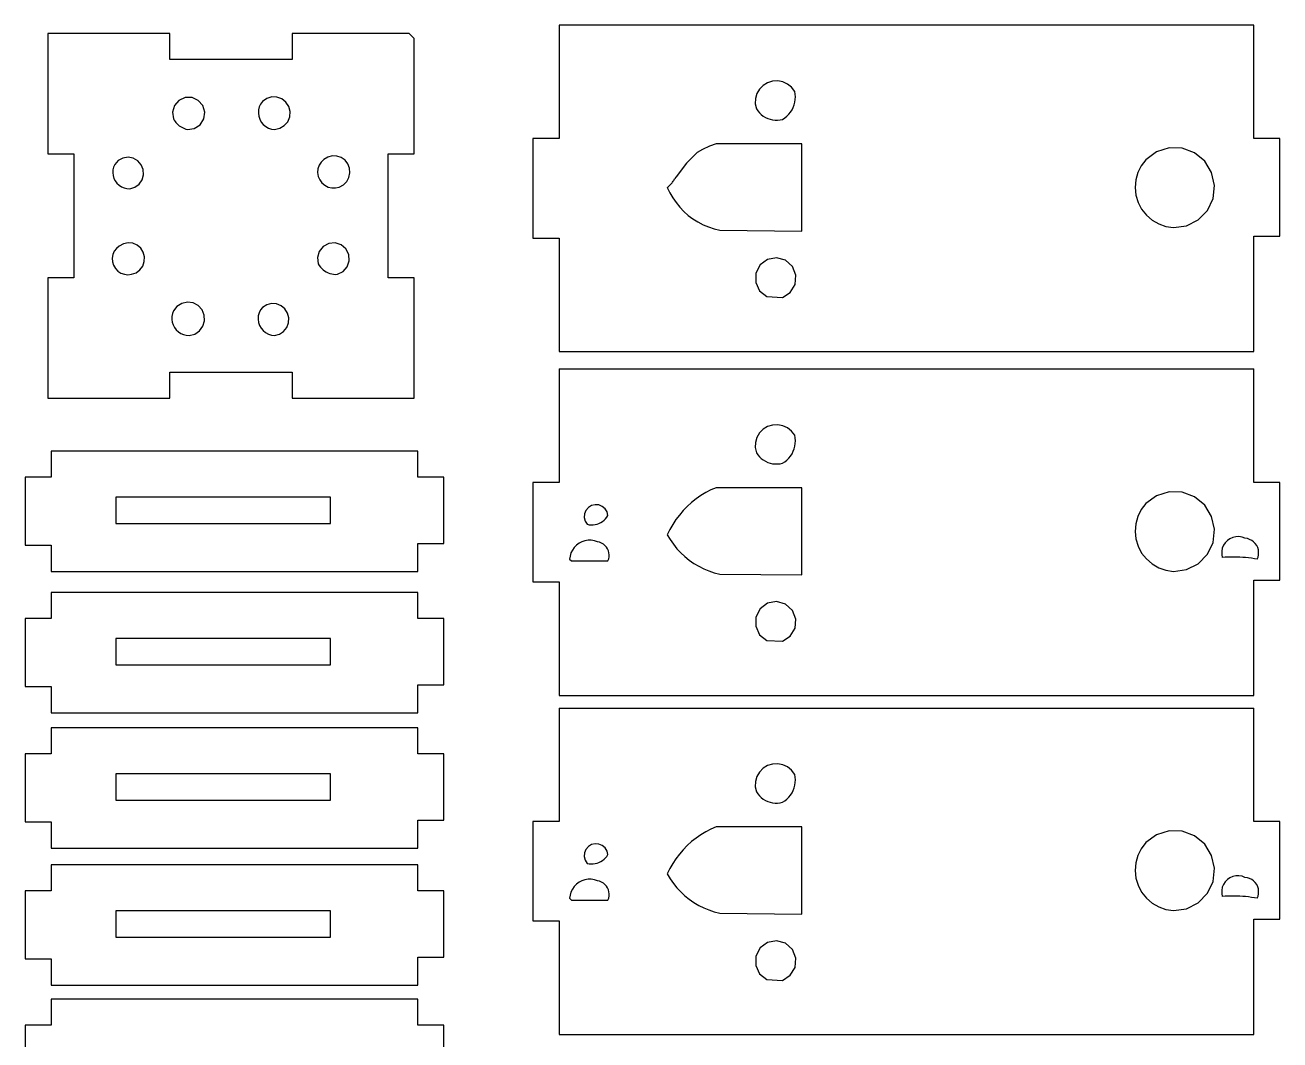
# Model space of a CAD drawing. Extents: x -3998 to 3998, y -3549 to 3549.
# Drawn here: x -3348 to -2629, y -439 to 142 of the extents above; entities that cross this region are included whole.
import ezdxf

# ---------------------------------------------------------------- set-up
doc = ezdxf.new("R2010")
doc.units = 0
doc.header["$MEASUREMENT"] = 0
doc.layers.get('0').update_dxf_attribs({"linetype": 'CONTINUOUS'})

msp = doc.modelspace()

# ---------------------------------------------------------------- linework, layer by layer
for p, q in [((-3334.6, 137.18), (-3334.6, 68.18)), ((-3264.6, 137.18), (-3334.6, 137.18)), ((-3264.6, 122.18), (-3264.6, 137.18)), ((-3194.6, 137.18), (-3194.6, 122.18)), ((-3127.6, 137.18), (-3194.6, 137.18)), ((-3124.6, 134.18), (-3127.6, 137.18)), ((-3041.6, 141.93), (-3041.6, 76.93)), ((-2643.6, 141.93), (-3041.6, 141.93)), ((-2643.6, 76.93), (-2643.6, 141.93)), ((-3124.6, 68.18), (-3124.6, 134.18)), ((-3194.6, 122.18), (-3264.6, 122.18)), ((-2922.15, 108.94), (-2924.69, 107.39)), ((-2919.31, 109.83), (-2922.15, 108.94)), ((-2916.33, 110), (-2919.31, 109.83)), ((-2913.41, 109.45), (-2916.33, 110)), ((-2910.7, 108.19), (-2913.41, 109.45)), ((-2908.39, 106.32), (-2910.7, 108.19)), ((-3206.27, 100.79), (-3209.15, 99.92)), ((-3203.27, 100.7), (-3206.27, 100.79)), ((-3200.45, 99.67), (-3203.27, 100.7)), ((-2928.28, 102.69), (-2929.11, 99.83)), ((-2926.77, 105.26), (-2928.28, 102.69)), ((-2924.69, 107.39), (-2926.77, 105.26)), ((-2906.6, 103.93), (-2908.39, 106.32)), ((-2906.32, 102.4), (-2906.6, 103.93)), ((-2906.21, 100.84), (-2906.32, 102.4)), ((-2906.27, 99.28), (-2906.21, 100.84)), ((-3262.05, 95.86), (-3263.16, 92.08)), ((-3259.47, 98.83), (-3262.05, 95.86)), ((-3255.89, 100.47), (-3259.47, 98.83)), ((-3251.95, 100.47), (-3255.89, 100.47)), ((-3248.37, 98.83), (-3251.95, 100.47)), ((-3245.79, 95.85), (-3248.37, 98.83)), ((-3244.69, 92.07), (-3245.79, 95.85)), ((-3213.41, 95.06), (-3213.84, 93.3)), ((-3212.65, 96.71), (-3213.41, 95.06)), ((-3211.6, 98.18), (-3212.65, 96.71)), ((-3209.15, 99.92), (-3211.6, 98.18)), ((-3198.11, 97.79), (-3200.45, 99.67)), ((-3196.48, 95.27), (-3198.11, 97.79)), ((-3195.73, 92.36), (-3196.48, 95.27)), ((-2929.11, 99.83), (-2929.22, 96.85)), ((-2929.22, 96.85), (-2928.6, 93.93)), ((-2928.6, 93.93), (-2927.78, 92.74)), ((-2908.13, 93.37), (-2907.43, 94.76)), ((-2907.43, 94.76), (-2906.88, 96.23)), ((-2906.88, 96.23), (-2906.49, 97.74)), ((-2906.49, 97.74), (-2906.27, 99.28)), ((-3263.16, 92.08), (-3262.6, 88.18)), ((-3262.6, 88.18), (-3262.16, 87.44)), ((-3262.16, 87.44), (-3261.67, 86.74)), ((-3261.67, 86.74), (-3261.14, 86.07)), ((-3247.38, 84.86), (-3245.25, 88.17)), ((-3245.25, 88.17), (-3244.69, 92.07)), ((-3213.84, 93.3), (-3213.94, 91.5)), ((-3213.94, 91.5), (-3213.71, 89.7)), ((-3213.71, 89.7), (-3213.14, 87.98)), ((-3213.14, 87.98), (-3212.26, 86.39)), ((-3212.26, 86.39), (-3211.1, 85)), ((-3199.07, 84.33), (-3197.1, 86.59)), ((-3197.1, 86.59), (-3195.95, 89.36)), ((-3195.95, 89.36), (-3195.73, 92.36)), ((-2927.78, 92.74), (-2926.85, 91.65)), ((-2926.85, 91.65), (-2925.79, 90.66)), ((-2925.79, 90.66), (-2924.64, 89.79)), ((-2924.64, 89.79), (-2923.41, 89.04)), ((-2923.41, 89.04), (-2922.1, 88.44)), ((-2922.1, 88.44), (-2920.73, 87.97)), ((-2920.73, 87.97), (-2919.32, 87.66)), ((-2919.32, 87.66), (-2917.89, 87.5)), ((-2917.89, 87.5), (-2916.45, 87.49)), ((-2916.45, 87.49), (-2915.01, 87.63)), ((-2915.01, 87.63), (-2913.6, 87.93)), ((-2913.6, 87.93), (-2912.28, 88.77)), ((-2912.28, 88.77), (-2911.06, 89.75)), ((-2911.06, 89.75), (-2909.96, 90.85)), ((-2909.96, 90.85), (-2908.97, 92.06)), ((-2908.97, 92.06), (-2908.13, 93.37)), ((-3261.14, 86.07), (-3260.55, 85.44)), ((-3260.55, 85.44), (-3259.92, 84.85)), ((-3259.92, 84.85), (-3259.26, 84.31)), ((-3259.26, 84.31), (-3258.55, 83.82)), ((-3258.55, 83.82), (-3257.81, 83.38)), ((-3257.81, 83.38), (-3257.04, 83)), ((-3257.04, 83), (-3256.25, 82.67)), ((-3256.25, 82.67), (-3255.43, 82.4)), ((-3255.43, 82.4), (-3254.6, 82.18)), ((-3254.6, 82.18), (-3250.7, 82.74)), ((-3250.7, 82.74), (-3247.38, 84.86)), ((-3211.1, 85), (-3209.71, 83.85)), ((-3209.71, 83.85), (-3208.12, 82.98)), ((-3208.12, 82.98), (-3206.4, 82.41)), ((-3206.4, 82.41), (-3204.6, 82.18)), ((-3204.6, 82.18), (-3201.66, 82.81)), ((-3201.66, 82.81), (-3199.07, 84.33)), ((-3056.6, 76.93), (-3056.6, 19.93)), ((-3041.6, 76.93), (-3056.6, 76.93)), ((-2955.51, 72.58), (-2959.5, 70.73)), ((-2951.6, 73.93), (-2955.51, 72.58)), ((-2902.6, 73.93), (-2951.6, 73.93)), ((-2902.6, 23.93), (-2902.6, 73.93)), ((-2628.6, 76.93), (-2643.6, 76.93)), ((-2628.6, 20.93), (-2628.6, 76.93)), ((-3334.6, 68.18), (-3319.6, 68.18)), ((-3319.6, 68.18), (-3319.6, -2.82)), ((-3291.55, 65.73), (-3294.21, 64.31)), ((-3288.58, 66.2), (-3291.55, 65.73)), ((-3285.61, 65.67), (-3288.58, 66.2)), ((-3282.99, 64.19), (-3285.61, 65.67)), ((-3176.5, 64.98), (-3178.02, 63.45)), ((-3174.21, 66.36), (-3176.5, 64.98)), ((-3171.63, 67.03), (-3174.21, 66.36)), ((-3168.96, 66.92), (-3171.63, 67.03)), ((-3166.43, 66.06), (-3168.96, 66.92)), ((-3164.26, 64.5), (-3166.43, 66.06)), ((-3139.6, -2.82), (-3139.6, 68.18)), ((-3139.6, 68.18), (-3124.6, 68.18)), ((-2962.6, 68.93), (-2968.6, 62.93)), ((-2959.5, 70.73), (-2962.6, 68.93)), ((-2705.4, 64.83), (-2708.05, 61.36)), ((-2699.32, 69.31), (-2705.4, 64.83)), ((-2692.11, 71.57), (-2699.32, 69.31)), ((-2684.56, 71.36), (-2692.11, 71.57)), ((-2677.49, 68.72), (-2684.56, 71.36)), ((-2671.66, 63.92), (-2677.49, 68.72)), ((-3297.28, 58.97), (-3297.37, 57.33)), ((-3296.9, 60.58), (-3297.28, 58.97)), ((-3296.25, 62.1), (-3296.9, 60.58)), ((-3294.21, 64.31), (-3296.25, 62.1)), ((-3281, 61.93), (-3282.99, 64.19)), ((-3279.85, 59.15), (-3281, 61.93)), ((-3279.69, 56.14), (-3279.85, 59.15)), ((-3179.81, 59.56), (-3179.98, 57.4)), ((-3179.15, 61.61), (-3179.81, 59.56)), ((-3178.02, 63.45), (-3179.15, 61.61)), ((-3162.63, 62.39), (-3164.26, 64.5)), ((-3161.67, 59.9), (-3162.63, 62.39)), ((-3161.47, 57.24), (-3161.67, 59.9)), ((-2968.6, 62.93), (-2974.6, 54.93)), ((-2708.05, 61.36), (-2710, 57.45)), ((-2667.71, 57.48), (-2671.66, 63.92)), ((-3297.37, 57.33), (-3297.17, 55.69)), ((-3297.17, 55.69), (-3296.69, 54.11)), ((-3296.69, 54.11), (-3295.95, 52.64)), ((-3295.95, 52.64), (-3294.96, 51.32)), ((-3294.96, 51.32), (-3293.75, 50.19)), ((-3284.71, 49.03), (-3282.26, 50.79)), ((-3282.26, 50.79), (-3280.52, 53.25)), ((-3280.52, 53.25), (-3279.69, 56.14)), ((-3179.98, 57.4), (-3179.64, 55.27)), ((-3179.64, 55.27), (-3178.8, 53.28)), ((-3178.8, 53.28), (-3177.53, 51.53)), ((-3177.53, 51.53), (-3175.89, 50.14)), ((-3167.6, 49.18), (-3165.24, 50.42)), ((-3165.24, 50.42), (-3163.33, 52.29)), ((-3163.33, 52.29), (-3162.03, 54.63)), ((-3162.03, 54.63), (-3161.47, 57.24)), ((-2978.37, 50), (-2977.99, 50.38)), ((-2977.99, 50.38), (-2977.62, 50.77)), ((-2977.62, 50.77), (-2977.26, 51.18)), ((-2977.26, 51.18), (-2976.91, 51.59)), ((-2976.91, 51.59), (-2976.58, 52.02)), ((-2976.58, 52.02), (-2976.26, 52.46)), ((-2976.26, 52.46), (-2975.96, 52.91)), ((-2975.96, 52.91), (-2975.67, 53.37)), ((-2975.67, 53.37), (-2975.4, 53.83)), ((-2974.6, 54.93), (-2975.4, 53.83)), ((-2711.18, 53.25), (-2711.56, 48.9)), ((-2710, 57.45), (-2711.18, 53.25)), ((-2666.06, 50.12), (-2667.71, 57.48)), ((-3293.75, 50.19), (-3292.37, 49.29)), ((-3292.37, 49.29), (-3290.85, 48.64)), ((-3290.85, 48.64), (-3289.25, 48.27)), ((-3289.25, 48.27), (-3287.6, 48.18)), ((-3287.6, 48.18), (-3284.71, 49.03)), ((-3175.89, 50.14), (-3173.96, 49.16)), ((-3173.96, 49.16), (-3171.86, 48.66)), ((-3171.86, 48.66), (-3169.7, 48.67)), ((-3169.7, 48.67), (-3167.6, 49.18)), ((-2979.6, 48.93), (-2979.18, 49.28)), ((-2979.6, 48.93), (-2978.17, 45.89)), ((-2979.18, 49.28), (-2978.77, 49.63)), ((-2978.77, 49.63), (-2978.37, 50)), ((-2978.17, 45.89), (-2976.5, 42.98)), ((-2711.56, 48.9), (-2711.11, 44.55)), ((-2711.11, 44.55), (-2709.85, 40.37)), ((-2666.89, 42.61), (-2666.06, 50.12)), ((-2976.5, 42.98), (-2974.6, 40.21)), ((-2974.6, 40.21), (-2972.48, 37.6)), ((-2972.48, 37.6), (-2970.15, 35.18)), ((-2709.85, 40.37), (-2707.83, 36.49)), ((-2707.83, 36.49), (-2705.13, 33.07)), ((-2670.11, 35.78), (-2666.89, 42.61)), ((-2970.15, 35.18), (-2967.64, 32.95)), ((-2967.64, 32.95), (-2964.95, 30.93)), ((-2964.95, 30.93), (-2962.11, 29.14)), ((-2962.11, 29.14), (-2959.14, 27.58)), ((-2705.13, 33.07), (-2701.82, 30.21)), ((-2701.82, 30.21), (-2698.04, 28.02)), ((-2682.12, 26.97), (-2675.38, 30.37)), ((-2675.38, 30.37), (-2670.11, 35.78)), ((-2959.14, 27.58), (-2956.04, 26.27)), ((-2956.04, 26.27), (-2952.85, 25.22)), ((-2952.85, 25.22), (-2949.59, 24.42)), ((-2949.59, 24.42), (-2902.6, 23.93)), ((-2698.04, 28.02), (-2693.92, 26.58)), ((-2693.92, 26.58), (-2689.6, 25.93)), ((-2689.6, 25.93), (-2682.12, 26.97)), ((-3293.7, 15.38), (-3295.27, 14.03)), ((-3291.3, 16.68), (-3293.7, 15.38)), ((-3288.63, 17.21), (-3291.3, 16.68)), ((-3285.93, 16.92), (-3288.63, 17.21)), ((-3283.43, 15.85), (-3285.93, 16.92)), ((-3281.36, 14.08), (-3283.43, 15.85)), ((-3176.76, 15.07), (-3179.03, 12.25)), ((-3173.58, 16.79), (-3176.76, 15.07)), ((-3169.98, 17.14), (-3173.58, 16.79)), ((-3166.52, 16.07), (-3169.98, 17.14)), ((-3163.75, 13.75), (-3166.52, 16.07)), ((-3056.6, 19.93), (-3041.6, 19.93)), ((-3041.6, 19.93), (-3041.6, -45.07)), ((-2643.6, 20.93), (-2628.6, 20.93)), ((-2643.6, -45.07), (-2643.6, 20.93)), ((-3297.3, 10.43), (-3297.64, 8.39)), ((-3297.64, 8.39), (-3297.5, 6.31)), ((-3296.49, 12.35), (-3297.3, 10.43)), ((-3295.27, 14.03), (-3296.49, 12.35)), ((-3279.9, 11.78), (-3281.36, 14.08)), ((-3279.19, 9.15), (-3279.9, 11.78)), ((-3279.3, 6.43), (-3279.19, 9.15)), ((-3179.03, 12.25), (-3180.03, 8.78)), ((-3180.03, 8.78), (-3179.6, 5.18)), ((-3162.1, 10.53), (-3163.75, 13.75)), ((-3161.82, 6.92), (-3162.1, 10.53)), ((-2922.19, 7.7), (-2926.46, 4.53)), ((-2916.96, 8.64), (-2922.19, 7.7)), ((-2911.85, 7.18), (-2916.96, 8.64)), ((-3297.5, 6.31), (-3296.89, 4.33)), ((-3296.89, 4.33), (-3295.85, 2.54)), ((-3295.85, 2.54), (-3294.42, 1.03)), ((-3294.42, 1.03), (-3292.68, -0.11)), ((-3286.6, -0.82), (-3284.02, 0.07)), ((-3284.02, 0.07), (-3281.83, 1.67)), ((-3281.83, 1.67), (-3280.2, 3.86)), ((-3280.2, 3.86), (-3279.3, 6.43)), ((-3179.6, 5.18), (-3179.04, 4.23)), ((-3179.04, 4.23), (-3178.4, 3.33)), ((-3178.4, 3.33), (-3177.66, 2.5)), ((-3177.66, 2.5), (-3176.85, 1.74)), ((-3176.85, 1.74), (-3175.97, 1.07)), ((-3175.97, 1.07), (-3175.02, 0.49)), ((-3175.02, 0.49), (-3174.02, 0.01)), ((-3174.02, 0.01), (-3172.98, -0.37)), ((-3168.6, -0.82), (-3165.35, 0.77)), ((-3165.35, 0.77), (-3162.97, 3.49)), ((-3162.97, 3.49), (-3161.82, 6.92)), ((-2926.46, 4.53), (-2928.89, -0.19)), ((-2907.91, 3.61), (-2911.85, 7.18)), ((-2905.96, -1.33), (-2907.91, 3.61)), ((-3334.6, -2.82), (-3334.6, -71.82)), ((-3319.6, -2.82), (-3334.6, -2.82)), ((-3292.68, -0.11), (-3290.72, -0.81)), ((-3290.72, -0.81), (-3288.66, -1.05)), ((-3288.66, -1.05), (-3286.6, -0.82)), ((-3172.98, -0.37), (-3171.91, -0.64)), ((-3171.91, -0.64), (-3170.81, -0.81)), ((-3170.81, -0.81), (-3169.71, -0.87)), ((-3169.71, -0.87), (-3168.6, -0.82)), ((-3124.6, -2.82), (-3139.6, -2.82)), ((-3124.6, -71.82), (-3124.6, -2.82)), ((-2928.89, -0.19), (-2928.98, -5.51)), ((-2928.98, -5.51), (-2926.71, -10.31)), ((-2909.13, -11.19), (-2906.4, -6.63)), ((-2906.4, -6.63), (-2905.96, -1.33)), ((-2926.71, -10.31), (-2922.55, -13.62)), ((-2922.55, -13.62), (-2913.6, -14.07)), ((-2913.6, -14.07), (-2909.13, -11.19)), ((-3260.57, -19.25), (-3262.6, -21.82)), ((-3257.8, -17.51), (-3260.57, -19.25)), ((-3254.6, -16.83), (-3257.8, -17.51)), ((-3251.35, -17.27), (-3254.6, -16.83)), ((-3248.45, -18.78), (-3251.35, -17.27)), ((-3246.23, -21.19), (-3248.45, -18.78)), ((-3244.96, -24.2), (-3246.23, -21.19)), ((-3212.7, -21.28), (-3213.51, -22.93)), ((-3211.6, -19.82), (-3212.7, -21.28)), ((-3209.18, -18.29), (-3211.6, -19.82)), ((-3206.42, -17.59), (-3209.18, -18.29)), ((-3203.57, -17.77), (-3206.42, -17.59)), ((-3200.91, -18.82), (-3203.57, -17.77)), ((-3198.71, -20.63), (-3200.91, -18.82)), ((-3197.17, -23.04), (-3198.71, -20.63)), ((-3263.51, -24.99), (-3263.55, -26.65)), ((-3263.55, -26.65), (-3263.31, -28.29)), ((-3263.19, -23.37), (-3263.51, -24.99)), ((-3263.31, -28.29), (-3262.79, -29.87)), ((-3262.6, -21.82), (-3263.19, -23.37)), ((-3245.74, -30.61), (-3244.79, -27.47)), ((-3244.79, -27.47), (-3244.96, -24.2)), ((-3213.98, -24.7), (-3214.11, -26.53)), ((-3214.11, -26.53), (-3213.88, -28.35)), ((-3213.51, -22.93), (-3213.98, -24.7)), ((-3213.88, -28.35), (-3213.31, -30.1)), ((-3197.65, -31.31), (-3196.61, -28.65)), ((-3196.45, -25.8), (-3197.17, -23.04)), ((-3196.61, -28.65), (-3196.45, -25.8)), ((-3262.79, -29.87), (-3262.02, -31.33)), ((-3262.02, -31.33), (-3261.01, -32.65)), ((-3261.01, -32.65), (-3259.79, -33.77)), ((-3259.79, -33.77), (-3258.39, -34.67)), ((-3258.39, -34.67), (-3256.87, -35.33)), ((-3256.87, -35.33), (-3255.25, -35.71)), ((-3255.25, -35.71), (-3253.6, -35.82)), ((-3253.6, -35.82), (-3250.42, -35.04)), ((-3250.42, -35.04), (-3247.69, -33.23)), ((-3247.69, -33.23), (-3245.74, -30.61)), ((-3213.31, -30.1), (-3212.42, -31.7)), ((-3212.42, -31.7), (-3211.24, -33.1)), ((-3211.24, -33.1), (-3209.81, -34.25)), ((-3209.81, -34.25), (-3208.18, -35.11)), ((-3208.18, -35.11), (-3206.43, -35.63)), ((-3206.43, -35.63), (-3204.6, -35.82)), ((-3204.6, -35.82), (-3201.84, -35.08)), ((-3201.84, -35.08), (-3199.45, -33.52)), ((-3199.45, -33.52), (-3197.65, -31.31)), ((-3041.6, -45.07), (-2643.6, -45.07)), ((-3264.6, -56.82), (-3194.6, -56.82)), ((-3264.6, -71.82), (-3264.6, -56.82)), ((-3194.6, -56.82), (-3194.6, -71.82)), ((-3041.6, -55.07), (-3041.6, -120.07)), ((-3041.6, -55.07), (-2643.6, -55.07)), ((-2643.6, -120.07), (-2643.6, -55.07)), ((-3334.6, -71.82), (-3264.6, -71.82)), ((-3194.6, -71.82), (-3124.6, -71.82)), ((-2926.77, -91.74), (-2928.28, -94.31)), ((-2924.69, -89.61), (-2926.77, -91.74)), ((-2922.15, -88.06), (-2924.69, -89.61)), ((-2919.31, -87.17), (-2922.15, -88.06)), ((-2916.33, -87), (-2919.31, -87.17)), ((-2913.41, -87.55), (-2916.33, -87)), ((-2910.7, -88.81), (-2913.41, -87.55)), ((-2908.39, -90.68), (-2910.7, -88.81)), ((-2906.6, -93.07), (-2908.39, -90.68)), ((-2906.32, -94.6), (-2906.6, -93.07)), ((-2929.11, -97.17), (-2929.22, -100.15)), ((-2929.22, -100.15), (-2928.6, -103.07)), ((-2928.28, -94.31), (-2929.11, -97.17)), ((-2906.88, -100.77), (-2906.49, -99.26)), ((-2906.49, -99.26), (-2906.27, -97.72)), ((-2906.21, -96.16), (-2906.32, -94.6)), ((-2906.27, -97.72), (-2906.21, -96.16)), ((-3122.6, -102.07), (-3332.6, -102.07)), ((-3332.6, -102.07), (-3332.6, -117.07)), ((-3122.6, -117.07), (-3122.6, -102.07)), ((-2928.6, -103.07), (-2927.78, -104.26)), ((-2927.78, -104.26), (-2926.85, -105.35)), ((-2926.85, -105.35), (-2925.79, -106.34)), ((-2925.79, -106.34), (-2924.64, -107.21)), ((-2924.64, -107.21), (-2923.41, -107.96)), ((-2912.28, -108.23), (-2911.06, -107.25)), ((-2911.06, -107.25), (-2909.96, -106.15)), ((-2909.96, -106.15), (-2908.97, -104.94)), ((-2908.97, -104.94), (-2908.13, -103.63)), ((-2908.13, -103.63), (-2907.43, -102.24)), ((-2907.43, -102.24), (-2906.88, -100.77)), ((-2923.41, -107.96), (-2922.1, -108.56)), ((-2922.1, -108.56), (-2920.73, -109.03)), ((-2920.73, -109.03), (-2919.32, -109.34)), ((-2919.32, -109.34), (-2917.89, -109.5)), ((-2917.89, -109.5), (-2916.45, -109.51)), ((-2916.45, -109.51), (-2915.01, -109.37)), ((-2915.01, -109.37), (-2913.6, -109.07)), ((-2913.6, -109.07), (-2912.28, -108.23)), ((-3347.6, -117.07), (-3347.6, -156.07)), ((-3332.6, -117.07), (-3347.6, -117.07)), ((-3107.6, -117.07), (-3122.6, -117.07)), ((-3107.6, -155.07), (-3107.6, -117.07)), ((-3056.6, -120.07), (-3056.6, -177.07)), ((-3041.6, -120.07), (-3056.6, -120.07)), ((-2628.6, -120.07), (-2643.6, -120.07)), ((-2628.6, -176.07), (-2628.6, -120.07)), ((-3172.6, -128.57), (-3295.6, -128.57)), ((-3295.6, -128.57), (-3295.6, -143.57)), ((-3172.6, -143.57), (-3172.6, -128.57)), ((-2960.44, -127.64), (-2963.17, -129.54)), ((-2957.59, -125.93), (-2960.44, -127.64)), ((-2954.64, -124.4), (-2957.59, -125.93)), ((-2951.6, -123.07), (-2954.64, -124.4)), ((-2902.6, -123.07), (-2951.6, -123.07)), ((-2902.6, -173.07), (-2902.6, -123.07)), ((-2699.32, -127.69), (-2705.4, -132.17)), ((-2692.11, -125.43), (-2699.32, -127.69)), ((-2684.56, -125.64), (-2692.11, -125.43)), ((-2677.49, -128.28), (-2684.56, -125.64)), ((-2671.66, -133.08), (-2677.49, -128.28)), ((-3026.23, -136.08), (-3027.04, -138.05)), ((-3024.85, -134.45), (-3026.23, -136.08)), ((-3023.03, -133.33), (-3024.85, -134.45)), ((-3020.96, -132.83), (-3023.03, -133.33)), ((-3018.83, -132.99), (-3020.96, -132.83)), ((-3016.86, -133.8), (-3018.83, -132.99)), ((-3015.23, -135.18), (-3016.86, -133.8)), ((-3014.11, -136.99), (-3015.23, -135.18)), ((-2970.55, -136.21), (-2972.71, -138.74)), ((-2968.24, -133.83), (-2970.55, -136.21)), ((-2965.77, -131.6), (-2968.24, -133.83)), ((-2963.17, -129.54), (-2965.77, -131.6)), ((-2708.05, -135.64), (-2710, -139.55)), ((-2705.4, -132.17), (-2708.05, -135.64)), ((-2667.71, -139.52), (-2671.66, -133.08)), ((-3295.6, -143.57), (-3172.6, -143.57)), ((-3027.04, -138.05), (-3027.21, -140.17)), ((-3027.21, -140.17), (-3026.71, -142.25)), ((-3026.71, -142.25), (-3025.6, -144.07)), ((-3019.86, -143.95), (-3018.77, -143.56)), ((-3018.77, -143.56), (-3017.72, -143.06)), ((-3017.72, -143.06), (-3016.73, -142.45)), ((-3016.73, -142.45), (-3015.82, -141.73)), ((-3015.82, -141.73), (-3014.98, -140.93)), ((-3014.98, -140.93), (-3014.24, -140.03)), ((-3014.24, -140.03), (-3013.6, -139.07)), ((-3013.6, -139.07), (-3014.11, -136.99)), ((-2974.7, -141.4), (-2976.52, -144.18)), ((-2972.71, -138.74), (-2974.7, -141.4)), ((-2711.18, -143.75), (-2711.56, -148.1)), ((-2710, -139.55), (-2711.18, -143.75)), ((-2666.06, -146.88), (-2667.71, -139.52)), ((-3025.6, -144.07), (-3024.46, -144.29)), ((-3024.46, -144.29), (-3023.3, -144.39)), ((-3023.3, -144.39), (-3022.14, -144.37)), ((-3022.14, -144.37), (-3020.99, -144.22)), ((-3020.99, -144.22), (-3019.86, -143.95)), ((-2978.15, -147.07), (-2979.6, -150.07)), ((-2979.6, -150.07), (-2977.96, -152.85)), ((-2976.52, -144.18), (-2978.15, -147.07)), ((-2711.56, -148.1), (-2711.11, -152.45)), ((-2666.89, -154.39), (-2666.06, -146.88)), ((-3347.6, -156.07), (-3332.6, -156.07)), ((-3332.6, -156.07), (-3332.6, -171.07)), ((-3122.6, -155.07), (-3107.6, -155.07)), ((-3122.6, -171.07), (-3122.6, -155.07)), ((-3032.98, -157.3), (-3034.03, -158.81)), ((-3031.69, -155.98), (-3032.98, -157.3)), ((-3030.21, -154.88), (-3031.69, -155.98)), ((-3028.58, -154.03), (-3030.21, -154.88)), ((-3026.83, -153.46), (-3028.58, -154.03)), ((-3025.01, -153.17), (-3026.83, -153.46)), ((-3023.16, -153.18), (-3025.01, -153.17)), ((-3021.35, -153.48), (-3023.16, -153.18)), ((-3019.6, -154.07), (-3021.35, -153.48)), ((-3018.43, -154.34), (-3019.6, -154.07)), ((-3017.31, -154.79), (-3018.43, -154.34)), ((-3016.27, -155.41), (-3017.31, -154.79)), ((-3015.34, -156.17), (-3016.27, -155.41)), ((-3014.54, -157.07), (-3015.34, -156.17)), ((-3013.88, -158.08), (-3014.54, -157.07)), ((-3013.38, -159.18), (-3013.88, -158.08)), ((-2977.96, -152.85), (-2976.13, -155.5)), ((-2976.13, -155.5), (-2974.12, -158.02)), ((-2974.12, -158.02), (-2971.92, -160.38)), ((-2711.11, -152.45), (-2709.85, -156.63)), ((-2709.85, -156.63), (-2707.83, -160.51)), ((-2670.11, -161.22), (-2666.89, -154.39)), ((-2661.61, -157.76), (-2661.95, -159.51)), ((-2660.93, -156.09), (-2661.61, -157.76)), ((-2659.95, -154.59), (-2660.93, -156.09)), ((-2658.7, -153.31), (-2659.95, -154.59)), ((-2657.23, -152.29), (-2658.7, -153.31)), ((-2655.59, -151.57), (-2657.23, -152.29)), ((-2653.84, -151.18), (-2655.59, -151.57)), ((-2652.04, -151.13), (-2653.84, -151.18)), ((-2650.28, -151.43), (-2652.04, -151.13)), ((-2648.6, -152.07), (-2650.28, -151.43)), ((-2647.25, -152.26), (-2648.6, -152.07)), ((-2645.95, -152.68), (-2647.25, -152.26)), ((-2644.74, -153.3), (-2645.95, -152.68)), ((-2643.64, -154.11), (-2644.74, -153.3)), ((-2642.68, -155.08), (-2643.64, -154.11)), ((-2641.9, -156.2), (-2642.68, -155.08)), ((-2641.31, -157.43), (-2641.9, -156.2)), ((-2640.93, -158.74), (-2641.31, -157.43)), ((-3035.36, -162.24), (-3035.6, -164.07)), ((-3035.6, -164.07), (-3034.6, -165.07)), ((-3034.84, -160.47), (-3035.36, -162.24)), ((-3034.03, -158.81), (-3034.84, -160.47)), ((-3034.6, -165.07), (-3013.6, -165.07)), ((-3013.6, -165.07), (-3013.19, -163.93)), ((-3013.06, -160.34), (-3013.38, -159.18)), ((-3013.19, -163.93), (-3012.97, -162.75)), ((-3012.92, -161.54), (-3013.06, -160.34)), ((-3012.97, -162.75), (-3012.92, -161.54)), ((-2971.92, -160.38), (-2969.57, -162.58)), ((-2969.57, -162.58), (-2967.06, -164.61)), ((-2967.06, -164.61), (-2964.41, -166.45)), ((-2707.83, -160.51), (-2705.13, -163.93)), ((-2705.13, -163.93), (-2701.82, -166.79)), ((-2675.38, -166.63), (-2670.11, -161.22)), ((-2661.95, -159.51), (-2661.95, -161.31)), ((-2661.95, -161.31), (-2661.6, -163.07)), ((-2659.93, -162.94), (-2661.6, -163.07)), ((-2658.26, -162.86), (-2659.93, -162.94)), ((-2656.59, -162.81), (-2658.26, -162.86)), ((-2654.91, -162.8), (-2656.59, -162.81)), ((-2653.24, -162.83), (-2654.91, -162.8)), ((-2651.57, -162.89), (-2653.24, -162.83)), ((-2649.89, -162.99), (-2651.57, -162.89)), ((-2648.23, -163.13), (-2649.89, -162.99)), ((-2646.56, -163.31), (-2648.23, -163.13)), ((-2644.9, -163.52), (-2646.56, -163.31)), ((-2643.25, -163.78), (-2644.9, -163.52)), ((-2641.6, -164.07), (-2643.25, -163.78)), ((-2641.6, -164.07), (-2641.11, -162.79)), ((-2641.11, -162.79), (-2640.83, -161.46)), ((-2640.77, -160.1), (-2640.93, -158.74)), ((-2640.83, -161.46), (-2640.77, -160.1)), ((-3332.6, -171.07), (-3122.6, -171.07)), ((-2964.41, -166.45), (-2961.64, -168.1)), ((-2961.64, -168.1), (-2958.76, -169.54)), ((-2958.76, -169.54), (-2955.78, -170.77)), ((-2955.78, -170.77), (-2952.71, -171.78)), ((-2952.71, -171.78), (-2949.59, -172.58)), ((-2701.82, -166.79), (-2698.04, -168.98)), ((-2698.04, -168.98), (-2693.92, -170.42)), ((-2693.92, -170.42), (-2689.6, -171.07)), ((-2689.6, -171.07), (-2682.12, -170.03)), ((-2682.12, -170.03), (-2675.38, -166.63)), ((-3056.6, -177.07), (-3041.6, -177.07)), ((-3041.6, -177.07), (-3041.6, -242.07)), ((-2949.59, -172.58), (-2902.6, -173.07)), ((-2643.6, -176.07), (-2628.6, -176.07)), ((-2643.6, -242.07), (-2643.6, -176.07)), ((-3332.6, -183.07), (-3332.6, -198.07)), ((-3122.6, -183.07), (-3332.6, -183.07)), ((-3122.6, -198.07), (-3122.6, -183.07)), ((-2926.46, -192.47), (-2928.89, -197.19)), ((-2922.19, -189.3), (-2926.46, -192.47)), ((-2916.96, -188.36), (-2922.19, -189.3)), ((-2911.85, -189.82), (-2916.96, -188.36)), ((-2907.91, -193.39), (-2911.85, -189.82)), ((-2905.96, -198.33), (-2907.91, -193.39)), ((-3347.6, -198.07), (-3347.6, -237.07)), ((-3332.6, -198.07), (-3347.6, -198.07)), ((-3107.6, -198.07), (-3122.6, -198.07)), ((-3107.6, -236.07), (-3107.6, -198.07)), ((-2928.89, -197.19), (-2928.98, -202.51)), ((-2906.4, -203.63), (-2905.96, -198.33)), ((-2928.98, -202.51), (-2926.71, -207.31)), ((-2926.71, -207.31), (-2922.55, -210.62)), ((-2913.6, -211.07), (-2909.13, -208.19)), ((-2909.13, -208.19), (-2906.4, -203.63)), ((-3172.6, -209.57), (-3295.6, -209.57)), ((-3295.6, -209.57), (-3295.6, -224.57)), ((-3172.6, -224.57), (-3172.6, -209.57)), ((-2922.55, -210.62), (-2913.6, -211.07)), ((-3295.6, -224.57), (-3172.6, -224.57)), ((-3347.6, -237.07), (-3332.6, -237.07)), ((-3332.6, -237.07), (-3332.6, -252.07)), ((-3122.6, -236.07), (-3107.6, -236.07)), ((-3122.6, -252.07), (-3122.6, -236.07)), ((-3041.6, -242.07), (-2643.6, -242.07)), ((-3041.6, -249.32), (-2643.6, -249.32)), ((-3041.6, -249.32), (-3041.6, -314.32)), ((-2643.6, -314.32), (-2643.6, -249.32)), ((-3332.6, -252.07), (-3122.6, -252.07)), ((-3332.6, -260.57), (-3332.6, -275.57)), ((-3122.6, -260.57), (-3332.6, -260.57)), ((-3122.6, -275.57), (-3122.6, -260.57)), ((-3347.6, -275.57), (-3347.6, -314.57)), ((-3332.6, -275.57), (-3347.6, -275.57)), ((-3107.6, -275.57), (-3122.6, -275.57)), ((-3107.6, -313.57), (-3107.6, -275.57)), ((-3295.6, -287.07), (-3295.6, -302.07)), ((-3172.6, -287.07), (-3295.6, -287.07)), ((-3172.6, -302.07), (-3172.6, -287.07)), ((-2926.77, -285.99), (-2928.28, -288.56)), ((-2924.69, -283.86), (-2926.77, -285.99)), ((-2922.15, -282.31), (-2924.69, -283.86)), ((-2919.31, -281.42), (-2922.15, -282.31)), ((-2916.33, -281.25), (-2919.31, -281.42)), ((-2913.41, -281.8), (-2916.33, -281.25)), ((-2910.7, -283.06), (-2913.41, -281.8)), ((-2908.39, -284.93), (-2910.7, -283.06)), ((-2906.6, -287.32), (-2908.39, -284.93)), ((-2906.32, -288.85), (-2906.6, -287.32)), ((-2929.11, -291.42), (-2929.22, -294.4)), ((-2929.22, -294.4), (-2928.6, -297.32)), ((-2928.28, -288.56), (-2929.11, -291.42)), ((-2906.88, -295.02), (-2906.49, -293.51)), ((-2906.49, -293.51), (-2906.27, -291.97)), ((-2906.21, -290.41), (-2906.32, -288.85)), ((-2906.27, -291.97), (-2906.21, -290.41)), ((-2928.6, -297.32), (-2927.78, -298.51)), ((-2927.78, -298.51), (-2926.85, -299.6)), ((-2926.85, -299.6), (-2925.79, -300.59)), ((-2925.79, -300.59), (-2924.64, -301.46)), ((-2924.64, -301.46), (-2923.41, -302.21)), ((-2912.28, -302.48), (-2911.06, -301.5)), ((-2911.06, -301.5), (-2909.96, -300.4)), ((-2909.96, -300.4), (-2908.97, -299.19)), ((-2908.97, -299.19), (-2908.13, -297.88)), ((-2908.13, -297.88), (-2907.43, -296.49)), ((-2907.43, -296.49), (-2906.88, -295.02)), ((-3295.6, -302.07), (-3172.6, -302.07)), ((-2923.41, -302.21), (-2922.1, -302.81)), ((-2922.1, -302.81), (-2920.73, -303.28)), ((-2920.73, -303.28), (-2919.32, -303.59)), ((-2919.32, -303.59), (-2917.89, -303.75)), ((-2917.89, -303.75), (-2916.45, -303.76)), ((-2916.45, -303.76), (-2915.01, -303.62)), ((-2915.01, -303.62), (-2913.6, -303.32)), ((-2913.6, -303.32), (-2912.28, -302.48)), ((-3347.6, -314.57), (-3332.6, -314.57)), ((-3332.6, -314.57), (-3332.6, -329.57)), ((-3122.6, -313.57), (-3107.6, -313.57)), ((-3122.6, -329.57), (-3122.6, -313.57)), ((-3056.6, -314.32), (-3056.6, -371.32)), ((-3041.6, -314.32), (-3056.6, -314.32)), ((-2628.6, -314.32), (-2643.6, -314.32)), ((-2628.6, -370.32), (-2628.6, -314.32)), ((-2960.44, -321.89), (-2963.17, -323.79)), ((-2957.59, -320.18), (-2960.44, -321.89)), ((-2954.64, -318.65), (-2957.59, -320.18)), ((-2951.6, -317.32), (-2954.64, -318.65)), ((-2902.6, -317.32), (-2951.6, -317.32)), ((-2902.6, -367.32), (-2902.6, -317.32)), ((-2699.32, -321.94), (-2705.4, -326.42)), ((-2692.11, -319.68), (-2699.32, -321.94)), ((-2684.56, -319.89), (-2692.11, -319.68)), ((-2677.49, -322.53), (-2684.56, -319.89)), ((-2671.66, -327.33), (-2677.49, -322.53)), ((-3332.6, -329.57), (-3122.6, -329.57)), ((-3026.23, -330.33), (-3027.04, -332.3)), ((-3024.85, -328.7), (-3026.23, -330.33)), ((-3023.03, -327.58), (-3024.85, -328.7)), ((-3020.96, -327.08), (-3023.03, -327.58)), ((-3018.83, -327.24), (-3020.96, -327.08)), ((-3016.86, -328.05), (-3018.83, -327.24)), ((-3015.23, -329.43), (-3016.86, -328.05)), ((-3014.11, -331.24), (-3015.23, -329.43)), ((-2970.55, -330.46), (-2972.71, -332.99)), ((-2968.24, -328.08), (-2970.55, -330.46)), ((-2965.77, -325.85), (-2968.24, -328.08)), ((-2963.17, -323.79), (-2965.77, -325.85)), ((-2708.05, -329.89), (-2710, -333.8)), ((-2705.4, -326.42), (-2708.05, -329.89)), ((-2667.71, -333.77), (-2671.66, -327.33)), ((-3027.04, -332.3), (-3027.21, -334.42)), ((-3027.21, -334.42), (-3026.71, -336.5)), ((-3026.71, -336.5), (-3025.6, -338.32)), ((-3019.86, -338.2), (-3018.77, -337.81)), ((-3018.77, -337.81), (-3017.72, -337.31)), ((-3017.72, -337.31), (-3016.73, -336.7)), ((-3016.73, -336.7), (-3015.82, -335.98)), ((-3015.82, -335.98), (-3014.98, -335.18)), ((-3014.98, -335.18), (-3014.24, -334.28)), ((-3014.24, -334.28), (-3013.6, -333.32)), ((-3013.6, -333.32), (-3014.11, -331.24)), ((-2974.7, -335.65), (-2976.52, -338.43)), ((-2972.71, -332.99), (-2974.7, -335.65)), ((-2710, -333.8), (-2711.18, -338)), ((-2666.06, -341.13), (-2667.71, -333.77)), ((-3332.6, -339.07), (-3332.6, -354.07)), ((-3122.6, -339.07), (-3332.6, -339.07)), ((-3122.6, -354.07), (-3122.6, -339.07)), ((-3025.6, -338.32), (-3024.46, -338.54)), ((-3024.46, -338.54), (-3023.3, -338.64)), ((-3023.3, -338.64), (-3022.14, -338.62)), ((-3022.14, -338.62), (-3020.99, -338.47)), ((-3020.99, -338.47), (-3019.86, -338.2)), ((-2978.15, -341.32), (-2979.6, -344.32)), ((-2979.6, -344.32), (-2977.96, -347.1)), ((-2976.52, -338.43), (-2978.15, -341.32)), ((-2711.18, -338), (-2711.56, -342.35)), ((-2711.56, -342.35), (-2711.11, -346.7)), ((-2666.89, -348.64), (-2666.06, -341.13)), ((-3032.98, -351.55), (-3034.03, -353.06)), ((-3031.69, -350.23), (-3032.98, -351.55)), ((-3030.21, -349.13), (-3031.69, -350.23)), ((-3028.58, -348.28), (-3030.21, -349.13)), ((-3026.83, -347.71), (-3028.58, -348.28)), ((-3025.01, -347.42), (-3026.83, -347.71)), ((-3023.16, -347.43), (-3025.01, -347.42)), ((-3021.35, -347.73), (-3023.16, -347.43)), ((-3019.6, -348.32), (-3021.35, -347.73)), ((-3018.43, -348.59), (-3019.6, -348.32)), ((-3017.31, -349.04), (-3018.43, -348.59)), ((-3016.27, -349.66), (-3017.31, -349.04)), ((-3015.34, -350.42), (-3016.27, -349.66)), ((-3014.54, -351.32), (-3015.34, -350.42)), ((-3013.88, -352.33), (-3014.54, -351.32)), ((-2977.96, -347.1), (-2976.13, -349.75)), ((-2976.13, -349.75), (-2974.12, -352.27)), ((-2974.12, -352.27), (-2971.92, -354.63)), ((-2711.11, -346.7), (-2709.85, -350.88)), ((-2709.85, -350.88), (-2707.83, -354.76)), ((-2670.11, -355.47), (-2666.89, -348.64)), ((-2661.61, -352.01), (-2661.95, -353.76)), ((-2660.93, -350.34), (-2661.61, -352.01)), ((-2659.95, -348.84), (-2660.93, -350.34)), ((-2658.7, -347.56), (-2659.95, -348.84)), ((-2657.23, -346.54), (-2658.7, -347.56)), ((-2655.59, -345.82), (-2657.23, -346.54)), ((-2653.84, -345.43), (-2655.59, -345.82)), ((-2652.04, -345.38), (-2653.84, -345.43)), ((-2650.28, -345.68), (-2652.04, -345.38)), ((-2648.6, -346.32), (-2650.28, -345.68)), ((-2647.25, -346.51), (-2648.6, -346.32)), ((-2645.95, -346.93), (-2647.25, -346.51)), ((-2644.74, -347.55), (-2645.95, -346.93)), ((-2643.64, -348.36), (-2644.74, -347.55)), ((-2642.68, -349.33), (-2643.64, -348.36)), ((-2641.9, -350.45), (-2642.68, -349.33)), ((-2641.31, -351.68), (-2641.9, -350.45)), ((-2640.93, -352.99), (-2641.31, -351.68)), ((-3347.6, -354.07), (-3347.6, -393.07)), ((-3332.6, -354.07), (-3347.6, -354.07)), ((-3107.6, -354.07), (-3122.6, -354.07)), ((-3107.6, -392.07), (-3107.6, -354.07)), ((-3035.36, -356.49), (-3035.6, -358.32)), ((-3035.6, -358.32), (-3034.6, -359.32)), ((-3034.84, -354.72), (-3035.36, -356.49)), ((-3034.03, -353.06), (-3034.84, -354.72)), ((-3034.6, -359.32), (-3013.6, -359.32)), ((-3013.38, -353.43), (-3013.88, -352.33)), ((-3013.6, -359.32), (-3013.19, -358.18)), ((-3013.06, -354.59), (-3013.38, -353.43)), ((-3013.19, -358.18), (-3012.97, -357)), ((-3012.92, -355.79), (-3013.06, -354.59)), ((-3012.97, -357), (-3012.92, -355.79)), ((-2971.92, -354.63), (-2969.57, -356.83)), ((-2969.57, -356.83), (-2967.06, -358.86)), ((-2967.06, -358.86), (-2964.41, -360.7)), ((-2707.83, -354.76), (-2705.13, -358.18)), ((-2705.13, -358.18), (-2701.82, -361.04)), ((-2675.38, -360.88), (-2670.11, -355.47)), ((-2661.95, -353.76), (-2661.95, -355.56)), ((-2661.95, -355.56), (-2661.6, -357.32)), ((-2659.93, -357.19), (-2661.6, -357.32)), ((-2658.26, -357.11), (-2659.93, -357.19)), ((-2656.59, -357.06), (-2658.26, -357.11)), ((-2654.91, -357.05), (-2656.59, -357.06)), ((-2653.24, -357.08), (-2654.91, -357.05)), ((-2651.57, -357.14), (-2653.24, -357.08)), ((-2649.89, -357.24), (-2651.57, -357.14)), ((-2648.23, -357.38), (-2649.89, -357.24)), ((-2646.56, -357.56), (-2648.23, -357.38)), ((-2644.9, -357.77), (-2646.56, -357.56)), ((-2643.25, -358.03), (-2644.9, -357.77)), ((-2641.6, -358.32), (-2643.25, -358.03)), ((-2641.6, -358.32), (-2641.11, -357.04)), ((-2641.11, -357.04), (-2640.83, -355.71)), ((-2640.77, -354.35), (-2640.93, -352.99)), ((-2640.83, -355.71), (-2640.77, -354.35)), ((-3295.6, -365.57), (-3295.6, -380.57)), ((-3172.6, -365.57), (-3295.6, -365.57)), ((-3172.6, -380.57), (-3172.6, -365.57)), ((-2964.41, -360.7), (-2961.64, -362.35)), ((-2961.64, -362.35), (-2958.76, -363.79)), ((-2958.76, -363.79), (-2955.78, -365.02)), ((-2955.78, -365.02), (-2952.71, -366.03)), ((-2952.71, -366.03), (-2949.59, -366.83)), ((-2701.82, -361.04), (-2698.04, -363.23)), ((-2698.04, -363.23), (-2693.92, -364.67)), ((-2693.92, -364.67), (-2689.6, -365.32)), ((-2689.6, -365.32), (-2682.12, -364.28)), ((-2682.12, -364.28), (-2675.38, -360.88)), ((-3056.6, -371.32), (-3041.6, -371.32)), ((-3041.6, -371.32), (-3041.6, -436.32)), ((-2949.59, -366.83), (-2902.6, -367.32)), ((-2643.6, -436.32), (-2643.6, -370.32)), ((-2643.6, -370.32), (-2628.6, -370.32)), ((-3295.6, -380.57), (-3172.6, -380.57)), ((-2926.46, -386.72), (-2928.89, -391.44)), ((-2922.19, -383.55), (-2926.46, -386.72)), ((-2916.96, -382.61), (-2922.19, -383.55)), ((-2911.85, -384.07), (-2916.96, -382.61)), ((-2907.91, -387.64), (-2911.85, -384.07)), ((-2905.96, -392.58), (-2907.91, -387.64)), ((-3347.6, -393.07), (-3332.6, -393.07)), ((-3332.6, -393.07), (-3332.6, -408.07)), ((-3122.6, -392.07), (-3107.6, -392.07)), ((-3122.6, -408.07), (-3122.6, -392.07)), ((-2928.89, -391.44), (-2928.98, -396.76)), ((-2906.4, -397.88), (-2905.96, -392.58)), ((-2928.98, -396.76), (-2926.71, -401.56)), ((-2926.71, -401.56), (-2922.55, -404.87)), ((-2913.6, -405.32), (-2909.13, -402.44)), ((-2909.13, -402.44), (-2906.4, -397.88)), ((-3332.6, -408.07), (-3122.6, -408.07)), ((-2922.55, -404.87), (-2913.6, -405.32)), ((-3332.6, -416.07), (-3332.6, -431.07)), ((-3122.6, -416.07), (-3332.6, -416.07)), ((-3122.6, -431.07), (-3122.6, -416.07)), ((-3347.6, -431.07), (-3347.6, -470.07)), ((-3332.6, -431.07), (-3347.6, -431.07)), ((-3107.6, -431.07), (-3122.6, -431.07)), ((-3107.6, -469.07), (-3107.6, -431.07)), ((-3041.6, -436.32), (-2643.6, -436.32))]:
    msp.add_line(p, q)

doc.saveas('drawing.dxf')
